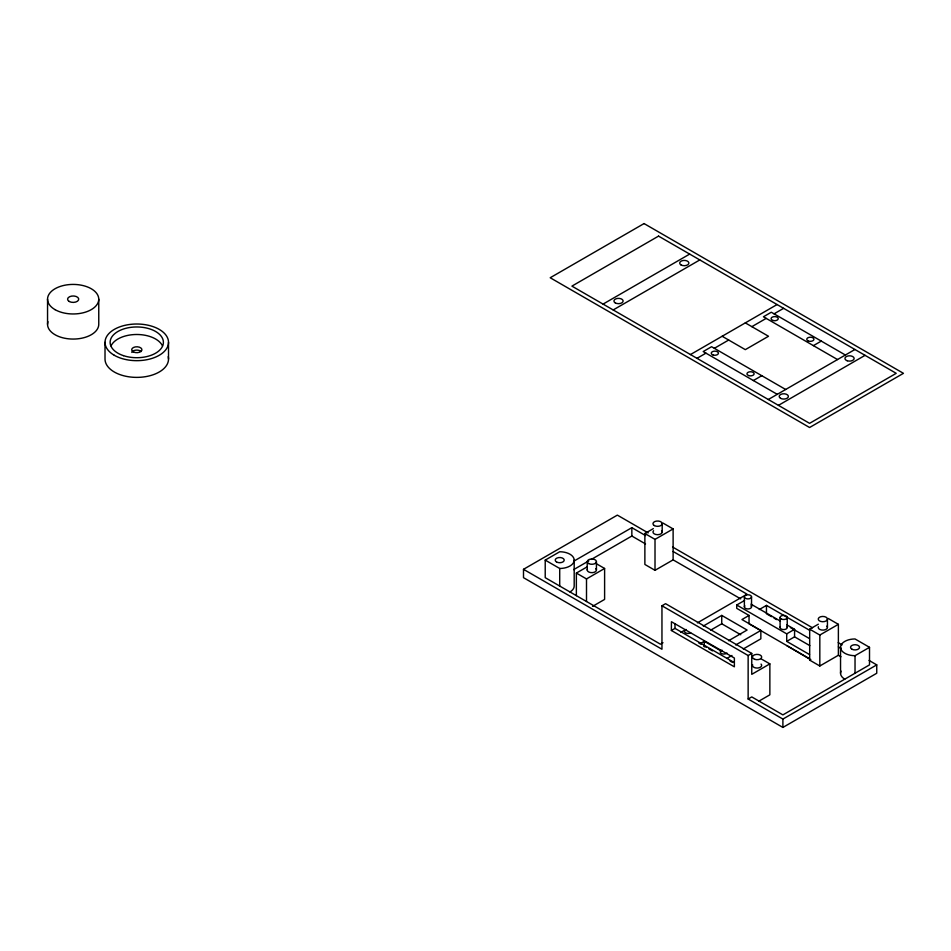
<?xml version="1.0" encoding="UTF-8"?>
<svg xmlns="http://www.w3.org/2000/svg" width="951" height="951" viewBox="0 0 951 951"><rect width="100%" height="100%" fill="white"/><g stroke="black" fill="none" stroke-linecap="round" stroke-linejoin="round"><path stroke-width="1.43" d="M671.37 630.477L671.43 621.728L734.374 658.033L734.374 666.817L671.37 630.477L674.996 628.385L675.02 624.011M603.065 304.094L689.677 254.083M613.193 309.943L699.817 259.932M690.462 354.557L777.086 304.546M697 358.325L705.951 353.166M714.344 348.316L728.692 340.03M751.861 326.657L766.197 318.383M774.055 313.842L783.612 308.326M813.402 345.641L821.272 341.1M753.37 380.543L761.775 375.693M768.313 399.503L854.937 349.493M778.453 405.352L865.065 355.341M869.048 660.434L876.751 664.88L876.751 673.249L782.899 727.432L523.502 577.673L523.502 569.316L617.354 515.121L648.178 532.917M662.99 642.721L660.434 644.196L545.22 577.673L545.22 560.115L559.711 551.758A14.479 8.357 0 0 1 574.19 560.115L574.19 586.042A14.479 8.357 0 0 1 569.946 591.95M573.631 561.28L631.844 527.662L645.539 535.579M573.631 569.637L588.812 560.876M591.344 559.414L631.844 536.031L645.539 543.936M576.365 595.659L576.365 573.073L587.231 566.808M740.686 598.868L673.118 559.866L655.013 570.315L644.873 564.454L644.873 533.523L653.325 528.637M576.365 573.073L586.505 578.933L604.61 568.472L604.61 599.415L592.532 606.381M644.873 533.523L655.013 539.372L673.118 528.922L673.118 559.866M523.502 569.316L661.955 649.248L661.955 605.775L665.581 603.683L751.754 653.432L751.754 674.342L769.858 663.881L769.858 694.824L758.993 701.101M680.821 632.427L685.909 629.491M697.38 622.869L747.058 594.185L673.118 551.497M809.539 658.746L749.043 623.808L749.043 615.452L736.728 608.343L736.728 605.002L744.597 600.461M703.276 626.067L721.738 615.404L747.094 630.038L728.621 640.701M710.659 630.168L721.738 623.773L740.758 634.745M700.744 643.34L704.287 641.283L721.928 651.471M749.043 615.452L741.946 619.541L760.848 630.454L760.848 638.822L743.278 648.962M759.29 609.532L766.458 605.395L809.325 630.133M735.741 644.956L760.848 630.454M726.956 658.389L731.973 655.489M661.955 605.775L748.14 655.524L751.754 653.432M736.728 605.002L786.715 633.853L794.572 629.312L794.572 636.837L809.8 645.622M786.715 633.853L786.715 641.378L794.572 636.837M840.934 656.749L838.378 655.275L819.821 665.985L809.681 660.125L809.681 629.182L818.335 624.189M809.681 629.182L819.821 635.042L838.378 624.332L838.378 655.275M809.681 660.125L810.811 659.471M748.14 655.524L748.14 699.009L751.754 696.917L782.899 714.89L869.511 664.88L869.511 647.322L855.032 638.965A14.479 8.357 0 0 0 840.541 647.322L840.541 673.249M840.541 647.322A14.479 8.357 0 0 0 855.032 655.691L869.511 647.322M748.14 699.009L782.899 719.075L876.751 664.88M845.368 355.008L771.297 312.237L763.427 316.778L837.51 359.549M745.322 322.888L768.503 336.262L745.322 349.647L722.154 336.262M785.657 389.482L711.574 346.711L703.181 351.561L777.264 394.332M662.978 523.074L673.118 528.922M828.238 618.471L838.378 624.332M672.571 547.003L812.546 627.815M838.235 642.638L842.087 644.873M838.378 646.906L840.934 648.392M751.005 604.158L780.474 621.169M786.881 624.878L794.572 629.312M771.511 616.664L766.458 613.752L766.458 605.395M774.031 618.114L776.551 619.577M790.412 627.577L809.325 638.501M786.715 641.378L809.539 654.561M809.539 658.984L786.715 645.563M595.73 563.361L604.61 568.472M760.99 658.77L769.858 663.881M674.996 628.385L734.136 662.502M698.688 642.9L701.196 644.35M703.704 645.8L706.213 647.251M708.721 648.701L712.489 650.864M730.059 661.016L732.567 662.455M545.22 560.115L559.711 568.472A14.479 8.357 0 0 0 574.19 560.115M855.032 655.691L855.032 673.249M827.441 619.089A4.612 2.663 0 0 1 820.535 621.383A4.612 2.663 0 0 1 820.535 616.783A4.612 2.663 0 0 1 827.441 619.089L827.441 627.446M819.821 635.042L819.821 665.985M787.226 617.27L787.226 627.303M782.899 719.075L782.899 727.432M780.093 617.639L780.093 627.672M751.54 596.848A3.59 2.068 0 0 1 746.166 598.631A3.59 2.068 0 0 1 746.166 595.053A3.59 2.068 0 0 1 751.54 596.848L751.54 606.881M744.371 596.848L744.371 606.881M721.738 615.404L721.738 623.773M704.287 641.283L704.287 646.858M662.193 523.68L662.193 532.037M655.013 539.372L655.013 570.315M631.844 527.662L631.844 536.031M596.432 561.637L596.432 570.006M587.219 561.637L587.219 570.006M586.505 578.933L586.505 601.507M559.711 568.472L559.711 586.042M168.517 342.336L168.517 359.062M105.014 342.336L105.014 359.062A31.752 18.331 0 0 0 138.846 377.345A31.752 18.331 0 0 0 168.244 356.673M98.761 299.196L98.761 324.279A25.606 14.776 0 0 1 70.921 339.008A25.606 14.776 0 0 1 47.942 321.711M47.55 299.196L47.55 324.279M111.041 345.879A26.628 15.371 0 0 1 136.766 334.49A26.628 15.371 0 0 1 162.478 345.879M131.809 352.429A5.124 2.96 0 0 1 135.922 350.158A5.124 2.96 0 0 1 141.128 351.49M844.785 679.157A14.479 8.357 0 0 1 841.041 671.085M595.825 568.674A4.612 2.663 0 0 1 592.425 572.645A4.612 2.663 0 0 1 587.373 569.316M661.575 530.706A4.612 2.663 0 0 1 657.581 534.7A4.612 2.663 0 0 1 653.587 530.706M761.073 664.083A4.612 2.663 0 0 1 757.685 668.042A4.612 2.663 0 0 1 752.633 664.725M751.064 605.846A3.59 2.068 0 0 1 747.962 608.949A3.59 2.068 0 0 1 744.859 605.846M787.024 626.78A3.59 2.068 0 0 1 783.505 629.562A3.59 2.068 0 0 1 780.402 626.614M690.676 632.843A3.59 2.068 0 0 1 685.302 632.641A3.59 2.068 0 0 1 686.349 629.586M726.944 653.028A3.59 2.068 0 0 1 721.31 653.456A3.59 2.068 0 0 1 722.047 650.199M826.823 626.115A4.612 2.663 0 0 1 823.435 630.085A4.612 2.663 0 0 1 818.383 626.757M644.053 223.568L550.201 277.751L809.586 427.51L903.45 373.327L644.053 223.568M658.544 236.11L571.92 286.12L809.586 423.338L896.211 373.327L658.544 236.11M55.051 309.646A25.606 14.776 0 0 0 97.882 303.012A25.606 14.776 0 0 0 66.522 284.92A25.606 14.776 0 0 0 55.051 309.646M69.209 301.467A5.575 3.222 0 0 0 78.529 300.029A5.575 3.222 0 0 0 71.705 296.082A5.575 3.222 0 0 0 69.209 301.467M133.342 351.906A5.124 2.96 0 0 0 141.806 350.372A5.124 2.96 0 0 0 135.268 346.913A5.124 2.96 0 0 0 133.342 351.906M114.31 355.294A31.752 18.331 0 0 0 167.435 347.079A31.752 18.331 0 0 0 128.551 324.636A31.752 18.331 0 0 0 114.31 355.294M123.452 355.65A26.628 15.371 0 0 0 163.394 342.336A26.628 15.371 0 0 0 123.452 329.022A26.628 15.371 0 0 0 123.452 355.65M754.773 659.352A4.612 2.663 0 0 0 761.692 657.046A4.612 2.663 0 0 0 754.773 654.74A4.612 2.663 0 0 0 754.773 659.352M654.324 525.558A4.612 2.663 0 0 0 662.039 524.37A4.612 2.663 0 0 0 656.392 521.1A4.612 2.663 0 0 0 654.324 525.558M781.365 619.042A3.59 2.068 0 0 0 787.19 617.805A3.59 2.068 0 0 0 782.423 615.511A3.59 2.068 0 0 0 781.365 619.042M588.574 563.515A4.612 2.663 0 0 0 596.277 562.326A4.612 2.663 0 0 0 590.63 559.069A4.612 2.663 0 0 0 588.574 563.515M556.525 561.958A4.505 2.603 0 0 0 564.062 560.793A4.505 2.603 0 0 0 558.546 557.607A4.505 2.603 0 0 0 556.525 561.958M851.846 649.164A4.505 2.603 0 0 0 859.383 648A4.505 2.603 0 0 0 853.867 644.814A4.505 2.603 0 0 0 851.846 649.164M615.261 302.894A4.612 2.663 0 0 0 622.976 301.705A4.612 2.663 0 0 0 617.33 298.448A4.612 2.663 0 0 0 615.261 302.894M808.053 340.862A3.59 2.068 0 0 0 813.89 339.626A3.59 2.068 0 0 0 809.123 337.332A3.59 2.068 0 0 0 808.053 340.862M847.222 360.762A4.612 2.663 0 0 0 854.141 358.468A4.612 2.663 0 0 0 847.222 356.161A4.612 2.663 0 0 0 847.222 360.762M780.521 398.303A4.612 2.663 0 0 0 788.224 397.114A4.612 2.663 0 0 0 782.59 393.857A4.612 2.663 0 0 0 780.521 398.303M772.866 320.451A3.59 2.068 0 0 0 778.239 318.656A3.59 2.068 0 0 0 772.866 316.873A3.59 2.068 0 0 0 772.866 320.451M748.746 375.597A3.59 2.068 0 0 0 754.119 373.802A3.59 2.068 0 0 0 748.746 372.019A3.59 2.068 0 0 0 748.746 375.597M713.048 354.985A3.59 2.068 0 0 0 718.421 353.19A3.59 2.068 0 0 0 713.048 351.406A3.59 2.068 0 0 0 713.048 354.985M681.023 264.937A4.612 2.663 0 0 0 688.726 263.748A4.612 2.663 0 0 0 683.091 260.491A4.612 2.663 0 0 0 681.023 264.937"/></g></svg>
